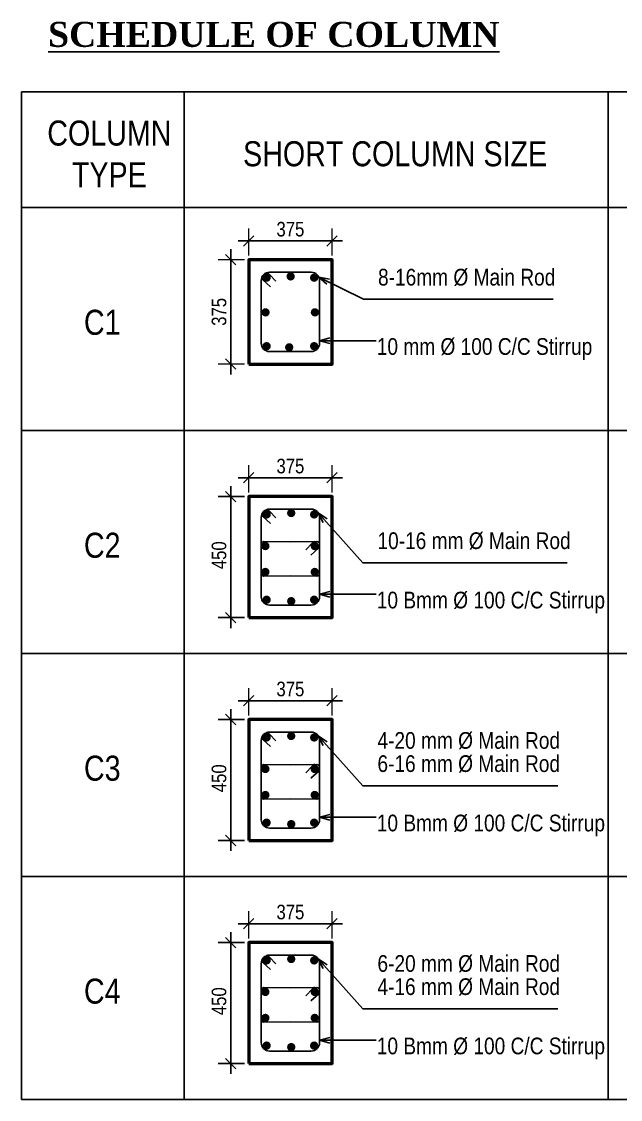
# Model space of a CAD drawing. Header units: inches. Extents: x -100787 to 3653, y -96809 to -8632.
# Drawn here: x -75208 to -75136.2, y -94292.7 to -94163.5 of the extents above; entities that cross this region are included whole.
import ezdxf

# ---------------------------------------------------------------- set-up
doc = ezdxf.new("R2010")
doc.units = ezdxf.units.IN
doc.header["$MEASUREMENT"] = 0
doc.header["$PDMODE"] = 99
doc.layers.add('Column', color=2, linetype='Continuous', lineweight=50)
doc.layers.add('DIM', color=7, linetype='Continuous', lineweight=15)
doc.layers.add('Rod', color=1, linetype='Continuous')
doc.layers.add('TEX', color=7, linetype='Continuous')
doc.styles.get("Standard").update_dxf_attribs({"font": 'ARIALN.TTF'})
doc.dimstyles.new('_20', dxfattribs={"dimscale": 0.25, "dimtxt": 7, "dimasz": 5, "dimexe": 6, "dimexo": 2, "dimgap": 2, "dimtad": 1, "dimdec": 1, "dimzin": 3, "dimdsep": 46, "dimlunit": 4, "dimtxsty": 'Standard', "dimblk": 'OBLIQUE', "dimcen": 0, "dimdle": 5, "dimclrt": 7, "dimazin": 0, "dimtfac": 0.0375, "dimtdec": 1, "dimtofl": 0, "dimtmove": 0, "dimatfit": 3, "dimldrblk": 'OPEN30', "dimfxl": 6, "dimtvp": 0.8, "dimtolj": 1, "dimtzin": 0, "dimlwe": -1, "dimarcsym": 0})

# ---------------------------------------------------------------- blocks, each defined once
blk = doc.blocks.new('_Oblique')
at = {"color": 0, "linetype": 'ByBlock', "lineweight": -2}
blk.add_line((-0.5, -0.5), (0.5, 0.5), dxfattribs=at)
blk = doc.blocks.new('*D743')
at = {"layer": 'Defpoints', "color": 0}
for p in [(-75182.92, -94192.08), (-75180.76, -94192.08), (-75180.76, -94204.58)]:
    blk.add_point(p, dxfattribs=at)
at = {"layer": 'DIM', "color": 0, "lineweight": -2}
blk.add_line((-75182.92, -94205.83), (-75182.92, -94190.83), dxfattribs=at)
at = {"layer": 'DIM', "color": 0}
for p, q in [((-75181.26, -94192.08), (-75184.42, -94192.08)), ((-75181.26, -94204.58), (-75184.42, -94204.58))]:
    blk.add_line(p, q, dxfattribs=at)
at = {"layer": 'DIM', "color": 0, "lineweight": -2, "xscale": 1.25, "yscale": 1.25, "zscale": 1.25}
for p, rotation in [((-75182.92, -94192.08), 90), ((-75182.92, -94204.58), 270)]:
    blk.add_blockref('_Oblique', p, dxfattribs=dict(at, rotation=rotation))
at = {"layer": 'DIM', "color": 7, "insert": (-75184.31, -94198.33), "char_height": 1.75, "attachment_point": 5, "rotation": 90}
blk.add_mtext('\\A1;375', dxfattribs=at)
blk = doc.blocks.new('_Open30')
at = {"color": 0, "linetype": 'ByBlock', "lineweight": -2}
for p, q in [((-1, 0.27), (0, 0)), ((0, 0), (-1, -0.27)), ((0, 0), (-1, 0))]:
    blk.add_line(p, q, dxfattribs=at)
blk = doc.blocks.new('*D752')
at = {"layer": 'Defpoints', "color": 0}
for p in [(-75180.76, -94189.83), (-75180.76, -94192.08), (-75170.76, -94192.08)]:
    blk.add_point(p, dxfattribs=at)
at = {"layer": 'DIM', "color": 0}
for p, q in [((-75180.76, -94191.58), (-75180.76, -94188.33)), ((-75170.76, -94191.58), (-75170.76, -94188.33))]:
    blk.add_line(p, q, dxfattribs=at)
at = {"layer": 'DIM', "color": 0, "lineweight": -2}
blk.add_line((-75169.51, -94189.83), (-75182.01, -94189.83), dxfattribs=at)
at = {"layer": 'DIM', "color": 0, "lineweight": -2, "xscale": 1.25, "yscale": 1.25, "zscale": 1.25, "rotation": 180}
blk.add_blockref('_Oblique', (-75180.76, -94189.83), dxfattribs=at)
at = {"layer": 'DIM', "color": 0, "lineweight": -2, "xscale": 1.25, "yscale": 1.25, "zscale": 1.25}
blk.add_blockref('_Oblique', (-75170.76, -94189.83), dxfattribs=at)
at = {"layer": 'DIM', "color": 7, "insert": (-75175.76, -94188.43), "char_height": 1.75, "attachment_point": 5}
blk.add_mtext('\\A1;375', dxfattribs=at)
blk = doc.blocks.new('*D747')
at = {"layer": 'Defpoints', "color": 0}
for p in [(-75182.92, -94220.47), (-75180.76, -94220.47), (-75180.76, -94234.97)]:
    blk.add_point(p, dxfattribs=at)
at = {"layer": 'TEX', "color": 0, "lineweight": -2}
blk.add_line((-75182.92, -94236.22), (-75182.92, -94219.22), dxfattribs=at)
at = {"layer": 'TEX', "color": 0}
for p, q in [((-75181.26, -94220.47), (-75184.42, -94220.47)), ((-75181.26, -94234.97), (-75184.42, -94234.97))]:
    blk.add_line(p, q, dxfattribs=at)
at = {"layer": 'TEX', "color": 0, "lineweight": -2, "xscale": 1.25, "yscale": 1.25, "zscale": 1.25}
for p, rotation in [((-75182.92, -94220.47), 90), ((-75182.92, -94234.97), 270)]:
    blk.add_blockref('_Oblique', p, dxfattribs=dict(at, rotation=rotation))
at = {"layer": 'TEX', "color": 7, "insert": (-75184.31, -94227.5), "char_height": 1.75, "attachment_point": 5, "rotation": 90}
blk.add_mtext('\\A1;450', dxfattribs=at)
blk = doc.blocks.new('*D756')
at = {"layer": 'Defpoints', "color": 0}
for p in [(-75180.76, -94218.21), (-75180.76, -94220.47), (-75170.76, -94220.47)]:
    blk.add_point(p, dxfattribs=at)
at = {"layer": 'DIM', "color": 0}
for p, q in [((-75180.76, -94219.97), (-75180.76, -94216.71)), ((-75170.76, -94219.97), (-75170.76, -94216.71))]:
    blk.add_line(p, q, dxfattribs=at)
at = {"layer": 'DIM', "color": 0, "lineweight": -2}
blk.add_line((-75169.51, -94218.21), (-75182.01, -94218.21), dxfattribs=at)
at = {"layer": 'DIM', "color": 0, "lineweight": -2, "xscale": 1.25, "yscale": 1.25, "zscale": 1.25, "rotation": 180}
blk.add_blockref('_Oblique', (-75180.76, -94218.21), dxfattribs=at)
at = {"layer": 'DIM', "color": 0, "lineweight": -2, "xscale": 1.25, "yscale": 1.25, "zscale": 1.25}
blk.add_blockref('_Oblique', (-75170.76, -94218.21), dxfattribs=at)
at = {"layer": 'DIM', "color": 7, "insert": (-75175.76, -94216.82), "char_height": 1.75, "attachment_point": 5}
blk.add_mtext('\\A1;375', dxfattribs=at)
blk = doc.blocks.new('*D750')
at = {"layer": 'Defpoints', "color": 0}
for p in [(-75182.92, -94247.19), (-75180.76, -94247.19), (-75180.76, -94261.69)]:
    blk.add_point(p, dxfattribs=at)
at = {"layer": 'TEX', "color": 0}
for p, q in [((-75181.26, -94247.19), (-75184.42, -94247.19)), ((-75181.26, -94261.69), (-75184.42, -94261.69))]:
    blk.add_line(p, q, dxfattribs=at)
at = {"layer": 'TEX', "color": 0, "lineweight": -2}
blk.add_line((-75182.92, -94262.94), (-75182.92, -94245.94), dxfattribs=at)
at = {"layer": 'TEX', "color": 0, "lineweight": -2, "xscale": 1.25, "yscale": 1.25, "zscale": 1.25}
for p, rotation in [((-75182.92, -94247.19), 90), ((-75182.92, -94261.69), 270)]:
    blk.add_blockref('_Oblique', p, dxfattribs=dict(at, rotation=rotation))
at = {"layer": 'TEX', "color": 7, "insert": (-75184.31, -94254.23), "char_height": 1.75, "attachment_point": 5, "rotation": 90}
blk.add_mtext('\\A1;450', dxfattribs=at)
blk = doc.blocks.new('*D759')
at = {"layer": 'Defpoints', "color": 0}
for p in [(-75180.76, -94244.94), (-75180.76, -94247.19), (-75170.76, -94247.19)]:
    blk.add_point(p, dxfattribs=at)
at = {"layer": 'DIM', "color": 0}
for p, q in [((-75180.76, -94246.69), (-75180.76, -94243.44)), ((-75170.76, -94246.69), (-75170.76, -94243.44))]:
    blk.add_line(p, q, dxfattribs=at)
at = {"layer": 'DIM', "color": 0, "lineweight": -2}
blk.add_line((-75169.51, -94244.94), (-75182.01, -94244.94), dxfattribs=at)
at = {"layer": 'DIM', "color": 0, "lineweight": -2, "xscale": 1.25, "yscale": 1.25, "zscale": 1.25, "rotation": 180}
blk.add_blockref('_Oblique', (-75180.76, -94244.94), dxfattribs=at)
at = {"layer": 'DIM', "color": 0, "lineweight": -2, "xscale": 1.25, "yscale": 1.25, "zscale": 1.25}
blk.add_blockref('_Oblique', (-75170.76, -94244.94), dxfattribs=at)
at = {"layer": 'DIM', "color": 7, "insert": (-75175.76, -94243.54), "char_height": 1.75, "attachment_point": 5}
blk.add_mtext('\\A1;375', dxfattribs=at)
blk = doc.blocks.new('*D762')
at = {"layer": 'Defpoints', "color": 0}
for p in [(-75182.92, -94273.92), (-75180.76, -94273.92), (-75180.76, -94288.42)]:
    blk.add_point(p, dxfattribs=at)
at = {"layer": 'TEX', "color": 0, "lineweight": -2}
blk.add_line((-75182.92, -94289.67), (-75182.92, -94272.67), dxfattribs=at)
at = {"layer": 'TEX', "color": 0}
for p, q in [((-75181.26, -94273.92), (-75184.42, -94273.92)), ((-75181.26, -94288.42), (-75184.42, -94288.42))]:
    blk.add_line(p, q, dxfattribs=at)
at = {"layer": 'TEX', "color": 0, "lineweight": -2, "xscale": 1.25, "yscale": 1.25, "zscale": 1.25}
for p, rotation in [((-75182.92, -94273.92), 90), ((-75182.92, -94288.42), 270)]:
    blk.add_blockref('_Oblique', p, dxfattribs=dict(at, rotation=rotation))
at = {"layer": 'TEX', "color": 7, "insert": (-75184.31, -94280.95), "char_height": 1.75, "attachment_point": 5, "rotation": 90}
blk.add_mtext('\\A1;450', dxfattribs=at)
blk = doc.blocks.new('*D765')
at = {"layer": 'Defpoints', "color": 0}
for p in [(-75180.76, -94271.66), (-75180.76, -94273.92), (-75170.76, -94273.92)]:
    blk.add_point(p, dxfattribs=at)
at = {"layer": 'DIM', "color": 0}
for p, q in [((-75180.76, -94273.42), (-75180.76, -94270.16)), ((-75170.76, -94273.42), (-75170.76, -94270.16))]:
    blk.add_line(p, q, dxfattribs=at)
at = {"layer": 'DIM', "color": 0, "lineweight": -2}
blk.add_line((-75169.51, -94271.66), (-75182.01, -94271.66), dxfattribs=at)
at = {"layer": 'DIM', "color": 0, "lineweight": -2, "xscale": 1.25, "yscale": 1.25, "zscale": 1.25, "rotation": 180}
blk.add_blockref('_Oblique', (-75180.76, -94271.66), dxfattribs=at)
at = {"layer": 'DIM', "color": 0, "lineweight": -2, "xscale": 1.25, "yscale": 1.25, "zscale": 1.25}
blk.add_blockref('_Oblique', (-75170.76, -94271.66), dxfattribs=at)
at = {"layer": 'DIM', "color": 7, "insert": (-75175.76, -94270.27), "char_height": 1.75, "attachment_point": 5}
blk.add_mtext('\\A1;375', dxfattribs=at)

msp = doc.modelspace()

# ---------------------------------------------------------------- hatches: boundary and pattern name
at = {"layer": 'Rod'}
for points in [[(-75178.11, -94194.23, -1), (-75179.11, -94194.23, -1)], [(-75175.23, -94194.08, 1), (-75176.23, -94194.08, 1)], [(-75173.41, -94194.23, 1), (-75172.41, -94194.23, 1)], [(-75178.24, -94198.39, 1), (-75179.24, -94198.39, 1)], [(-75173.32, -94198.39, -1), (-75172.32, -94198.39, -1)], [(-75178.11, -94202.44, 1), (-75179.11, -94202.44, 1)], [(-75173.41, -94202.44, -1), (-75172.41, -94202.44, -1)], [(-75175.4, -94202.58, 1), (-75176.4, -94202.58, 1)], [(-75178.11, -94222.61, -1), (-75179.11, -94222.61, -1)], [(-75176.16, -94222.44, -1), (-75175.16, -94222.44, -1)], [(-75173.41, -94222.61, 1), (-75172.41, -94222.61, 1)], [(-75178.26, -94226.4, 1), (-75179.26, -94226.4, 1)], [(-75173.34, -94226.4, -1), (-75172.34, -94226.4, -1)], [(-75178.26, -94229.5, 1), (-75179.26, -94229.5, 1)], [(-75173.34, -94229.5, -1), (-75172.34, -94229.5, -1)], [(-75178.11, -94232.83, 1), (-75179.11, -94232.83, 1)], [(-75176.16, -94233, 1), (-75175.16, -94233, 1)], [(-75173.41, -94232.83, -1), (-75172.41, -94232.83, -1)], [(-75178.11, -94249.34, -1), (-75179.11, -94249.34, -1)], [(-75176.16, -94249.16, -1), (-75175.16, -94249.16, -1)], [(-75173.41, -94249.34, 1), (-75172.41, -94249.34, 1)], [(-75178.26, -94253.12, 1), (-75179.26, -94253.12, 1)], [(-75173.34, -94253.12, -1), (-75172.34, -94253.12, -1)], [(-75178.26, -94256.23, 1), (-75179.26, -94256.23, 1)], [(-75173.34, -94256.23, -1), (-75172.34, -94256.23, -1)], [(-75178.11, -94259.55, 1), (-75179.11, -94259.55, 1)], [(-75176.16, -94259.72, 1), (-75175.16, -94259.72, 1)], [(-75173.41, -94259.55, -1), (-75172.41, -94259.55, -1)], [(-75178.11, -94276.06, -1), (-75179.11, -94276.06, -1)], [(-75176.16, -94275.89, -1), (-75175.16, -94275.89, -1)], [(-75173.41, -94276.06, 1), (-75172.41, -94276.06, 1)], [(-75178.26, -94279.84, 1), (-75179.26, -94279.84, 1)], [(-75173.34, -94279.84, -1), (-75172.34, -94279.84, -1)], [(-75178.26, -94282.95, 1), (-75179.26, -94282.95, 1)], [(-75173.34, -94282.95, -1), (-75172.34, -94282.95, -1)], [(-75178.11, -94286.27, 1), (-75179.11, -94286.27, 1)], [(-75176.16, -94286.45, 1), (-75175.16, -94286.45, 1)], [(-75173.41, -94286.27, -1), (-75172.41, -94286.27, -1)]]:
    msp.add_hatch(color=256, dxfattribs=at).paths.add_polyline_path(points)

# ---------------------------------------------------------------- linework, layer by layer
at = {"layer": 'Column'}
for points in [[(-75180.76, -94204.58), (-75170.76, -94204.58), (-75170.76, -94192.08), (-75180.76, -94192.08)], [(-75180.76, -94234.97), (-75170.76, -94234.97), (-75170.76, -94220.47), (-75180.76, -94220.47)], [(-75180.76, -94261.69), (-75170.76, -94261.69), (-75170.76, -94247.19), (-75180.76, -94247.19)], [(-75180.76, -94288.42), (-75170.76, -94288.42), (-75170.76, -94273.92), (-75180.76, -94273.92)]]:
    msp.add_lwpolyline(points, close=True, dxfattribs=at)
at = {"layer": 'Rod'}
for points in [[(-75178.26, -94203.08), (-75173.26, -94203.08, 0.414214), (-75172.26, -94202.08), (-75172.26, -94194.58, 0.414214), (-75173.26, -94193.58), (-75178.26, -94193.58, 0.414214), (-75179.26, -94194.58), (-75179.26, -94202.08, 0.414214)], [(-75178.26, -94233.47), (-75173.26, -94233.47, 0.414214), (-75172.26, -94232.47), (-75172.26, -94222.97, 0.414214), (-75173.26, -94221.97), (-75178.26, -94221.97, 0.414214), (-75179.26, -94222.97), (-75179.26, -94232.47, 0.414214)], [(-75178.26, -94260.19), (-75173.26, -94260.19, 0.414214), (-75172.26, -94259.19), (-75172.26, -94249.69, 0.414214), (-75173.26, -94248.69), (-75178.26, -94248.69, 0.414214), (-75179.26, -94249.69), (-75179.26, -94259.19, 0.414214)], [(-75178.26, -94286.92), (-75173.26, -94286.92, 0.414214), (-75172.26, -94285.92), (-75172.26, -94276.42, 0.414214), (-75173.26, -94275.42), (-75178.26, -94275.42, 0.414214), (-75179.26, -94276.42), (-75179.26, -94285.92, 0.414214)]]:
    msp.add_lwpolyline(points, format="xyb", close=True, dxfattribs=at)
for points in [[(-75179.1, -94194.08, 0.262444), (-75179.08, -94194.48), (-75178.13, -94195.32)], [(-75178.61, -94193.65, -0.303258), (-75178.27, -94193.84), (-75177.51, -94194.63)], [(-75179.1, -94222.46, 0.262444), (-75179.08, -94222.87), (-75178.13, -94223.71)], [(-75178.61, -94222.04, -0.303258), (-75178.27, -94222.23), (-75177.51, -94223.02)], [(-75179.25, -94226.11, -0.303258), (-75178.94, -94225.87), (-75175.76, -94225.89)], [(-75172.26, -94226.11, 0.303258), (-75172.57, -94225.87), (-75175.76, -94225.89)], [(-75172.79, -94225.87, 0.303258), (-75173.14, -94226.06), (-75173.89, -94226.85)], [(-75172.34, -94226.23, -0.262444), (-75172.36, -94226.63), (-75173.31, -94227.48)], [(-75179.26, -94229.76, 0.303258), (-75178.96, -94230), (-75175.77, -94229.98)], [(-75172.28, -94229.76, -0.303258), (-75172.58, -94230), (-75175.77, -94229.98)], [(-75179.1, -94249.19, 0.262444), (-75179.08, -94249.59), (-75178.13, -94250.43)], [(-75178.61, -94248.76, -0.303258), (-75178.27, -94248.95), (-75177.51, -94249.74)], [(-75179.25, -94252.84, -0.303258), (-75178.94, -94252.59), (-75175.76, -94252.61)], [(-75172.26, -94252.84, 0.303258), (-75172.57, -94252.59), (-75175.76, -94252.61)], [(-75172.79, -94252.59, 0.303258), (-75173.14, -94252.78), (-75173.89, -94253.57)], [(-75172.34, -94252.95, -0.262444), (-75172.36, -94253.36), (-75173.31, -94254.2)], [(-75179.26, -94256.48, 0.303258), (-75178.96, -94256.73), (-75175.77, -94256.7)], [(-75172.28, -94256.48, -0.303258), (-75172.58, -94256.73), (-75175.77, -94256.7)], [(-75178.61, -94275.48, -0.303258), (-75178.27, -94275.67), (-75177.51, -94276.46)], [(-75179.1, -94275.91, 0.262444), (-75179.08, -94276.31), (-75178.13, -94277.16)], [(-75179.25, -94279.56, -0.303258), (-75178.94, -94279.31), (-75175.76, -94279.33)], [(-75172.26, -94279.56, 0.303258), (-75172.57, -94279.31), (-75175.76, -94279.33)], [(-75172.79, -94279.31, 0.303258), (-75173.14, -94279.5), (-75173.89, -94280.29)], [(-75172.34, -94279.68, -0.262444), (-75172.36, -94280.08), (-75173.31, -94280.92)], [(-75179.26, -94283.2, 0.303258), (-75178.96, -94283.45), (-75175.77, -94283.43)], [(-75172.28, -94283.2, -0.303258), (-75172.58, -94283.45), (-75175.77, -94283.43)]]:
    msp.add_lwpolyline(points, format="xyb", dxfattribs=at)
at = {"layer": 'TEX'}
for p, q in [((-75208, -94171.96), (-75085.6, -94171.96)), ((-75208, -94171.96), (-75208, -94185.83)), ((-75188.51, -94171.96), (-75188.51, -94185.83)), ((-75155.95, -94171.96), (-75033.55, -94171.96)), ((-75137.65, -94171.96), (-75137.65, -94185.83)), ((-75208, -94185.83), (-75208, -94239.28)), ((-75208, -94185.83), (-75085.6, -94185.83)), ((-75208, -94185.83), (-75085.6, -94185.83)), ((-75208, -94185.83), (-75085.6, -94185.83)), ((-75208, -94185.83), (-75208, -94266)), ((-75208, -94185.83), (-75208, -94266)), ((-75208, -94185.83), (-75208, -94266)), ((-75208, -94185.83), (-75085.6, -94185.83)), ((-75208, -94185.83), (-75085.6, -94185.83)), ((-75208, -94185.83), (-75085.6, -94185.83)), ((-75208, -94185.83), (-75085.6, -94185.83)), ((-75188.51, -94185.83), (-75188.51, -94239.28)), ((-75188.51, -94185.83), (-75188.51, -94266)), ((-75188.51, -94185.83), (-75188.51, -94266)), ((-75188.51, -94185.83), (-75188.51, -94266)), ((-75155.95, -94185.83), (-75033.55, -94185.83)), ((-75155.95, -94185.83), (-75033.55, -94185.83)), ((-75155.95, -94185.83), (-75033.55, -94185.83)), ((-75155.95, -94185.83), (-75033.55, -94185.83)), ((-75155.95, -94185.83), (-75033.55, -94185.83)), ((-75155.95, -94185.83), (-75033.55, -94185.83)), ((-75155.95, -94185.83), (-75033.55, -94185.83)), ((-75137.65, -94185.83), (-75137.65, -94239.28)), ((-75137.65, -94185.83), (-75137.65, -94266)), ((-75137.65, -94185.83), (-75137.65, -94266)), ((-75137.65, -94185.83), (-75137.65, -94266)), ((-75208, -94191.5), (-75208, -94266)), ((-75208, -94191.5), (-75208, -94266)), ((-75208, -94191.5), (-75208, -94266)), ((-75188.51, -94191.5), (-75188.51, -94266)), ((-75188.51, -94191.5), (-75188.51, -94266)), ((-75188.51, -94191.5), (-75188.51, -94266)), ((-75137.65, -94191.5), (-75137.65, -94266)), ((-75137.65, -94191.5), (-75137.65, -94266)), ((-75137.65, -94191.5), (-75137.65, -94266)), ((-75208, -94212.56), (-75085.6, -94212.56)), ((-75208, -94212.56), (-75208, -94292.72)), ((-75208, -94212.56), (-75208, -94292.72)), ((-75208, -94212.56), (-75208, -94292.72)), ((-75188.51, -94212.56), (-75188.51, -94292.72)), ((-75188.51, -94212.56), (-75188.51, -94292.72)), ((-75188.51, -94212.56), (-75188.51, -94292.72)), ((-75155.95, -94212.56), (-75033.55, -94212.56)), ((-75137.65, -94212.56), (-75137.65, -94292.72)), ((-75137.65, -94212.56), (-75137.65, -94292.72)), ((-75137.65, -94212.56), (-75137.65, -94292.72)), ((-75208, -94218.23), (-75208, -94266)), ((-75208, -94218.23), (-75208, -94292.72)), ((-75208, -94218.23), (-75208, -94292.72)), ((-75208, -94218.23), (-75208, -94292.72)), ((-75188.51, -94218.23), (-75188.51, -94266)), ((-75188.51, -94218.23), (-75188.51, -94292.72)), ((-75188.51, -94218.23), (-75188.51, -94292.72)), ((-75188.51, -94218.23), (-75188.51, -94292.72)), ((-75137.65, -94218.23), (-75137.65, -94266)), ((-75137.65, -94218.23), (-75137.65, -94292.72)), ((-75137.65, -94218.23), (-75137.65, -94292.72)), ((-75137.65, -94218.23), (-75137.65, -94292.72)), ((-75208, -94239.28), (-75085.6, -94239.28)), ((-75208, -94239.28), (-75085.6, -94239.28)), ((-75155.95, -94239.28), (-75033.55, -94239.28)), ((-75155.95, -94239.28), (-75033.55, -94239.28)), ((-75208, -94244.95), (-75208, -94292.72)), ((-75188.51, -94244.95), (-75188.51, -94292.72)), ((-75137.65, -94244.95), (-75137.65, -94292.72)), ((-75208, -94266), (-75085.6, -94266)), ((-75208, -94266), (-75085.6, -94266)), ((-75208, -94266), (-75085.6, -94266)), ((-75208, -94266), (-75085.6, -94266)), ((-75208, -94266), (-75085.6, -94266)), ((-75155.95, -94266), (-75033.55, -94266)), ((-75155.95, -94266), (-75033.55, -94266)), ((-75155.95, -94266), (-75033.55, -94266)), ((-75155.95, -94266), (-75033.55, -94266)), ((-75155.95, -94266), (-75033.55, -94266)), ((-75208, -94292.72), (-75085.6, -94292.72)), ((-75208, -94292.72), (-75085.6, -94292.72)), ((-75208, -94292.72), (-75085.6, -94292.72)), ((-75208, -94292.72), (-75085.6, -94292.72)), ((-75208, -94292.72), (-75085.6, -94292.72)), ((-75155.95, -94292.72), (-75033.55, -94292.72)), ((-75155.95, -94292.72), (-75033.55, -94292.72)), ((-75155.95, -94292.72), (-75033.55, -94292.72)), ((-75155.95, -94292.72), (-75033.55, -94292.72)), ((-75155.95, -94292.72), (-75033.55, -94292.72))]:
    msp.add_line(p, q, dxfattribs=at)

# ---------------------------------------------------------------- texts
for s, insert, char_height, width, attachment_point in [('{\\fTimes New Roman|b1|i0|c0|p18;\\LSCHEDULE OF COLUMN}', (-75204.82, -94163.57), 3, 53.9145, 1), ('COLUMN \\PTYPE', (-75197.47, -94179.4), 3, 13.0958, 5), ('SHORT COLUMN SIZE', (-75163.2, -94179.4), 3, 57.9349, 5), ('8-16mm Ø Main Rod', (-75165.25, -94193.17), 2, 29.4189, 1), ('{\\H2.778x;C1}', (-75198.32, -94199.6), 1.08, 37.6489, 5), ('10 mm Ø 100 C/C Stirrup', (-75165.4, -94201.48), 2, 38.13, 1), ('{\\H2.778x;C2}', (-75198.32, -94226.32), 1.08, 37.6489, 5), ('\\P10-16 mm Ø Main Rod', (-75165.32, -94221.42), 2, 29.4189, 1), ('10 Bmm Ø 100 C/C Stirrup', (-75165.4, -94231.87), 2, 38.13, 1), ('\\P4-20 mm Ø Main Rod', (-75165.32, -94245.36), 2, 29.4189, 1), ('{\\H2.778x;C3}', (-75198.32, -94253.04), 1.08, 37.6489, 5), ('\\P6-16 mm Ø Main Rod', (-75165.32, -94248.14), 2, 29.4189, 1), ('10 Bmm Ø 100 C/C Stirrup', (-75165.4, -94258.59), 2, 38.13, 1), ('\\P6-20 mm Ø Main Rod', (-75165.32, -94272.09), 2, 29.4189, 1), ('{\\H2.778x;C4}', (-75198.32, -94279.76), 1.08, 37.6489, 5), ('\\P4-16 mm Ø Main Rod', (-75165.32, -94274.87), 2, 29.4189, 1), ('10 Bmm Ø 100 C/C Stirrup', (-75165.4, -94285.31), 2, 38.13, 1)]:
    msp.add_mtext(s, dxfattribs=dict(at, insert=insert, char_height=char_height, width=width, attachment_point=attachment_point))

# ---------------------------------------------------------------- dimensions: what is measured, and where the dimension line sits
at = {"layer": 'DIM'}
for base, p1, p2, picture, middle in [((-75180.76, -94189.83), (-75170.76, -94192.08), (-75180.76, -94192.08), '*D752', (-75175.76, -94188.43)), ((-75180.76, -94218.21), (-75170.76, -94220.47), (-75180.76, -94220.47), '*D756', (-75175.76, -94216.82)), ((-75180.76, -94244.94), (-75170.76, -94247.19), (-75180.76, -94247.19), '*D759', (-75175.76, -94243.54)), ((-75180.76, -94271.66), (-75170.76, -94273.92), (-75180.76, -94273.92), '*D765', (-75175.76, -94270.27))]:
    dim = msp.add_linear_dim(base=base, p1=p1, p2=p2, text='375', dimstyle='_20', dxfattribs=at)
    dim.commit()
    dim.dimension.update_dxf_attribs({"geometry": picture, "text_midpoint": middle})
dim = msp.add_linear_dim(base=(-75182.92, -94192.08), p1=(-75180.76, -94204.58), p2=(-75180.76, -94192.08), angle=90, text='375', dimstyle='_20', dxfattribs=at)
dim.commit()
dim.dimension.update_dxf_attribs({"geometry": '*D743', "text_midpoint": (-75182.92, -94198.33), "dimtype": 160})
at = {"layer": 'TEX'}
for base, p1, p2, picture, middle in [((-75182.92, -94220.47), (-75180.76, -94234.97), (-75180.76, -94220.47), '*D747', (-75182.92, -94227.5)), ((-75182.92, -94247.19), (-75180.76, -94261.69), (-75180.76, -94247.19), '*D750', (-75182.92, -94254.23)), ((-75182.92, -94273.92), (-75180.76, -94288.42), (-75180.76, -94273.92), '*D762', (-75182.92, -94280.95))]:
    dim = msp.add_linear_dim(base=base, p1=p1, p2=p2, angle=90, text='450', dimstyle='_20', dxfattribs=at)
    dim.commit()
    dim.dimension.update_dxf_attribs({"geometry": picture, "text_midpoint": middle, "dimtype": 160})

# ---------------------------------------------------------------- leaders
at = {"layer": 'DIM', "annotation_type": 0, "has_hookline": 1, "hookline_direction": 0}
for points, text_width in [([(-75172.35, -94194.17), (-75167, -94196.82), (-75165.75, -94196.82)], 21.01), ([(-75172.43, -94222.42), (-75167.07, -94228.41), (-75165.82, -94228.41)], 22.76), ([(-75172.43, -94249.14), (-75167.07, -94255.13), (-75165.82, -94255.13)], 21.65), ([(-75172.43, -94275.87), (-75167.07, -94281.85), (-75165.82, -94281.85)], 21.65)]:
    msp.add_leader(points, dimstyle='_20', dxfattribs=dict(at, text_width=text_width))
at = {"layer": 'DIM'}
for points in [[(-75172.26, -94201.79), (-75165.49, -94201.79)], [(-75172.26, -94232.18), (-75165.49, -94232.18)], [(-75172.26, -94258.9), (-75165.49, -94258.9)], [(-75172.26, -94285.63), (-75165.49, -94285.63)]]:
    msp.add_leader(points, dimstyle='_20', dxfattribs=at)

doc.saveas('drawing.dxf')
